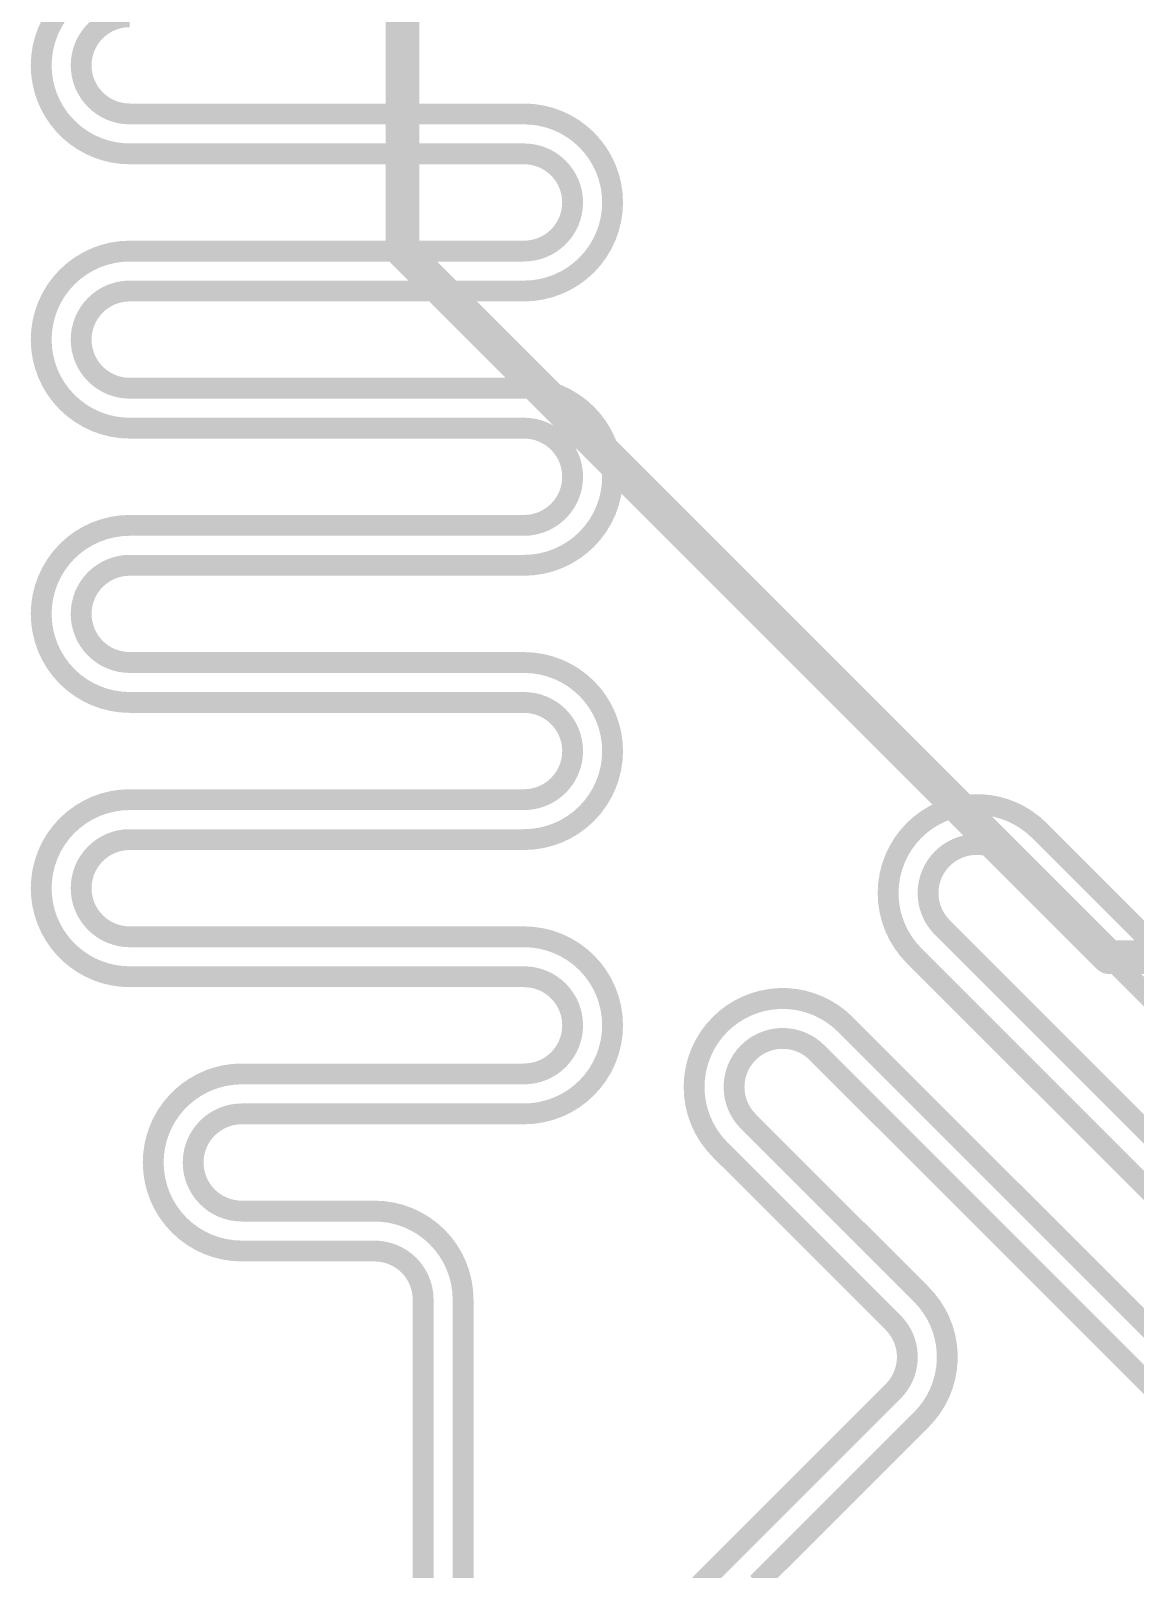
# Model space of a CAD drawing. Header units: inches. Extents: x -0.02 to 2.13, y -0.02 to 1.62.
# Drawn here: x 0.6177 to 0.9069, y 0.3847 to 0.7876 of the extents above; entities that cross this region are included whole.
import ezdxf

# ---------------------------------------------------------------- set-up
doc = ezdxf.new("R2010")
doc.units = ezdxf.units.IN
doc.header["$MEASUREMENT"] = 0
doc.layers.add('Bottom Layer', color=5, linetype='Continuous')
doc.layers.add('Top Layer', color=1, linetype='Continuous')

msp = doc.modelspace()

# ---------------------------------------------------------------- linework, layer by layer
at = {"layer": 'Bottom Layer'}
for points in [[(0.715, 0.73, 0.0088218, 0.0088218, 0), (0.715, 1.1354554, 0.0088218, 0.0088218, 0)], [(0.715, 0.73, 0.0088218, 0.0088218, 0), (0.9, 0.545, 0.0088218, 0.0088218, 0)], [(0.9, 0.545, 0.0088218, 0.0088218, 0), (1.38, 0.545, 0.0088218, 0.0088218, 0)]]:
    msp.add_lwpolyline(points, format="xyseb", dxfattribs=at)
for points in [[(0.7127946, 0.73, 0.0044109, 0.0044109, 1), (0.7172054, 0.73, 0.0044109, 0.0044109, 1)], [(0.7127946, 0.73, 0.0044109, 0.0044109, 1), (0.7172054, 0.73, 0.0044109, 0.0044109, 1)], [(0.8977946, 0.545, 0.0044109, 0.0044109, 1), (0.9022054, 0.545, 0.0044109, 0.0044109, 1)], [(0.8977946, 0.545, 0.0044109, 0.0044109, 1), (0.9022054, 0.545, 0.0044109, 0.0044109, 1)]]:
    msp.add_lwpolyline(points, format="xyseb", close=True, dxfattribs=at)
at = {"layer": 'Top Layer'}
for points in [[(0.6204416, 0.7785715, 0.0054592, 0.0054592, -0.4142135623730951), (0.6436303, 0.8017602, 0.0054592, 0.0054592, 0)], [(0.6309008, 0.7785715, 0.0054592, 0.0054592, -0.4142135623730951), (0.6436303, 0.791301, 0.0054592, 0.0054592, 0)], [(0.6204416, 0.7785714, 0.0054592, 0.0054592, 0), (0.6204416, 0.7785715, 0.0054592, 0.0054592, 0)], [(0.6436303, 0.7553827, 0.0054592, 0.0054592, -0.4142135623730951), (0.6204416, 0.7785714, 0.0054592, 0.0054592, 0)], [(0.6309008, 0.7785714, 0.0054592, 0.0054592, 0), (0.6309008, 0.7785715, 0.0054592, 0.0054592, 0)], [(0.6436303, 0.7658419, 0.0054592, 0.0054592, -0.4142135623730951), (0.6309008, 0.7785714, 0.0054592, 0.0054592, 0)], [(0.6436303, 0.7658419, 0.0054592, 0.0054592, 0), (0.7468487, 0.7658419, 0.0054592, 0.0054592, 0)], [(0.7468487, 0.7658419, 0.0054592, 0.0054592, -0.4142135623730951), (0.7700374, 0.7426532, 0.0054592, 0.0054592, 0)], [(0.6436303, 0.7553827, 0.0054592, 0.0054592, 0), (0.7468487, 0.7553827, 0.0054592, 0.0054592, 0)], [(0.7468487, 0.7553827, 0.0054592, 0.0054592, -0.4142135623730951), (0.7595782, 0.7426532, 0.0054592, 0.0054592, 0)], [(0.7595782, 0.7426531, 0.0054592, 0.0054592, -0.4142135623730951), (0.7468487, 0.7299236, 0.0054592, 0.0054592, 0)], [(0.7700374, 0.7426531, 0.0054592, 0.0054592, -0.4142135623730951), (0.7468487, 0.7194644, 0.0054592, 0.0054592, 0)], [(0.7595782, 0.7426531, 0.0054592, 0.0054592, 0), (0.7595782, 0.7426532, 0.0054592, 0.0054592, 0)], [(0.7700374, 0.7426531, 0.0054592, 0.0054592, 0), (0.7700374, 0.7426532, 0.0054592, 0.0054592, 0)], [(0.6204416, 0.7067349, 0.0054592, 0.0054592, -0.4142135623730951), (0.6436303, 0.7299236, 0.0054592, 0.0054592, 0)], [(0.6436303, 0.7299236, 0.0054592, 0.0054592, 0), (0.7468487, 0.7299236, 0.0054592, 0.0054592, 0)], [(0.6309008, 0.7067349, 0.0054592, 0.0054592, -0.4142135623730951), (0.6436303, 0.7194644, 0.0054592, 0.0054592, 0)], [(0.6436303, 0.7194644, 0.0054592, 0.0054592, 0), (0.7468487, 0.7194644, 0.0054592, 0.0054592, 0)], [(0.6204416, 0.7067348, 0.0054592, 0.0054592, 0), (0.6204416, 0.7067349, 0.0054592, 0.0054592, 0)], [(0.6436303, 0.6835461, 0.0054592, 0.0054592, -0.4142135623730951), (0.6204416, 0.7067348, 0.0054592, 0.0054592, 0)], [(0.6309008, 0.7067348, 0.0054592, 0.0054592, 0), (0.6309008, 0.7067349, 0.0054592, 0.0054592, 0)], [(0.6436303, 0.6940053, 0.0054592, 0.0054592, -0.4142135623730951), (0.6309008, 0.7067348, 0.0054592, 0.0054592, 0)], [(0.6436303, 0.6940053, 0.0054592, 0.0054592, 0), (0.7468487, 0.6940053, 0.0054592, 0.0054592, 0)], [(0.7468487, 0.6940053, 0.0054592, 0.0054592, -0.4142135623730951), (0.7700374, 0.6708166, 0.0054592, 0.0054592, 0)], [(0.6436303, 0.6835461, 0.0054592, 0.0054592, 0), (0.7468487, 0.6835461, 0.0054592, 0.0054592, 0)], [(0.7468487, 0.6835461, 0.0054592, 0.0054592, -0.4142135623730951), (0.7595782, 0.6708166, 0.0054592, 0.0054592, 0)], [(0.7595782, 0.6708165, 0.0054592, 0.0054592, -0.4142135623730951), (0.7468487, 0.658087, 0.0054592, 0.0054592, 0)], [(0.7700374, 0.6708165, 0.0054592, 0.0054592, -0.4142135623730951), (0.7468487, 0.6476278, 0.0054592, 0.0054592, 0)], [(0.7595782, 0.6708165, 0.0054592, 0.0054592, 0), (0.7595782, 0.6708166, 0.0054592, 0.0054592, 0)], [(0.7700374, 0.6708165, 0.0054592, 0.0054592, 0), (0.7700374, 0.6708166, 0.0054592, 0.0054592, 0)], [(0.6204416, 0.6348983, 0.0054592, 0.0054592, -0.4142135623730951), (0.6436303, 0.658087, 0.0054592, 0.0054592, 0)], [(0.6436303, 0.658087, 0.0054592, 0.0054592, 0), (0.7468487, 0.658087, 0.0054592, 0.0054592, 0)], [(0.6309008, 0.6348983, 0.0054592, 0.0054592, -0.4142135623730951), (0.6436303, 0.6476278, 0.0054592, 0.0054592, 0)], [(0.6436303, 0.6476278, 0.0054592, 0.0054592, 0), (0.7468487, 0.6476278, 0.0054592, 0.0054592, 0)], [(0.6204416, 0.6348982, 0.0054592, 0.0054592, 0), (0.6204416, 0.6348983, 0.0054592, 0.0054592, 0)], [(0.6436303, 0.6117095, 0.0054592, 0.0054592, -0.4142135623730951), (0.6204416, 0.6348982, 0.0054592, 0.0054592, 0)], [(0.6309008, 0.6348982, 0.0054592, 0.0054592, 0), (0.6309008, 0.6348983, 0.0054592, 0.0054592, 0)], [(0.6436303, 0.6221687, 0.0054592, 0.0054592, -0.4142135623730951), (0.6309008, 0.6348982, 0.0054592, 0.0054592, 0)], [(0.6436303, 0.6221687, 0.0054592, 0.0054592, 0), (0.7468487, 0.6221687, 0.0054592, 0.0054592, 0)], [(0.7468487, 0.6221687, 0.0054592, 0.0054592, -0.4142135623730951), (0.7700374, 0.59898, 0.0054592, 0.0054592, 0)], [(0.6436303, 0.6117095, 0.0054592, 0.0054592, 0), (0.7468487, 0.6117095, 0.0054592, 0.0054592, 0)], [(0.7468487, 0.6117095, 0.0054592, 0.0054592, -0.4142135623730951), (0.7595782, 0.59898, 0.0054592, 0.0054592, 0)], [(0.7595782, 0.5989799, 0.0054592, 0.0054592, -0.4142135623730951), (0.7468487, 0.5862504, 0.0054592, 0.0054592, 0)], [(0.7700374, 0.5989799, 0.0054592, 0.0054592, -0.4142135623730951), (0.7468487, 0.5757912, 0.0054592, 0.0054592, 0)], [(0.7595782, 0.5989799, 0.0054592, 0.0054592, 0), (0.7595782, 0.59898, 0.0054592, 0.0054592, 0)], [(0.7700374, 0.5989799, 0.0054592, 0.0054592, 0), (0.7700374, 0.59898, 0.0054592, 0.0054592, 0)], [(0.6204416, 0.5630617, 0.0054592, 0.0054592, -0.4142135623730951), (0.6436303, 0.5862504, 0.0054592, 0.0054592, 0)], [(0.6436303, 0.5862504, 0.0054592, 0.0054592, 0), (0.7468487, 0.5862504, 0.0054592, 0.0054592, 0)], [(0.8489691, 0.578182, 0.0054592, 0.0054592, -0.4142144555120556), (0.8817629, 0.5781821, 0.0054592, 0.0054592, 0)], [(0.8489691, 0.5453883, 0.0054592, 0.0054592, -0.4142108829595978), (0.848969, 0.5781819, 0.0054592, 0.0054592, 0)], [(0.848969, 0.5781819, 0.0054592, 0.0054592, 0), (0.8489691, 0.578182, 0.0054592, 0.0054592, 0)], [(0.8817628, 0.578182, 0.0054592, 0.0054592, 0), (0.996698, 0.4632468, 0.0054592, 0.0054592, 0)], [(0.6309008, 0.5630617, 0.0054592, 0.0054592, -0.4142135623730951), (0.6436303, 0.5757912, 0.0054592, 0.0054592, 0)], [(0.6436303, 0.5757912, 0.0054592, 0.0054592, 0), (0.7468487, 0.5757912, 0.0054592, 0.0054592, 0)], [(0.8563648, 0.5707863, 0.0054592, 0.0054592, -0.4142151893506884), (0.8743671, 0.5707863, 0.0054592, 0.0054592, 0)], [(0.8563649, 0.5527841, 0.0054592, 0.0054592, -0.4142086814515456), (0.8563647, 0.5707862, 0.0054592, 0.0054592, 0)], [(0.8563647, 0.5707862, 0.0054592, 0.0054592, 0), (0.8563648, 0.5707863, 0.0054592, 0.0054592, 0)], [(0.8743671, 0.5707863, 0.0054592, 0.0054592, 0), (0.9893023, 0.4558511, 0.0054592, 0.0054592, 0)], [(0.6204416, 0.5630616, 0.0054592, 0.0054592, 0), (0.6204416, 0.5630617, 0.0054592, 0.0054592, 0)], [(0.6436303, 0.5398729, 0.0054592, 0.0054592, -0.4142135623730951), (0.6204416, 0.5630616, 0.0054592, 0.0054592, 0)], [(0.6309008, 0.5630616, 0.0054592, 0.0054592, 0), (0.6309008, 0.5630617, 0.0054592, 0.0054592, 0)], [(0.6436303, 0.5503321, 0.0054592, 0.0054592, -0.4142135623730951), (0.6309008, 0.5630616, 0.0054592, 0.0054592, 0)], [(0.6436303, 0.5503321, 0.0054592, 0.0054592, 0), (0.7468487, 0.5503321, 0.0054592, 0.0054592, 0)], [(0.7468487, 0.5503321, 0.0054592, 0.0054592, -0.4142135623730951), (0.7700374, 0.5271434, 0.0054592, 0.0054592, 0)], [(0.8563647, 0.5527839, 0.0054592, 0.0054592, 0), (0.8563648, 0.552784, 0.0054592, 0.0054592, 0)], [(0.8563647, 0.5527839, 0.0054592, 0.0054592, 0), (0.9712999, 0.4378487, 0.0054592, 0.0054592, 0)], [(0.848969, 0.5453882, 0.0054592, 0.0054592, 0), (0.8489691, 0.5453883, 0.0054592, 0.0054592, 0)], [(0.848969, 0.5453882, 0.0054592, 0.0054592, 0), (0.9639042, 0.430453, 0.0054592, 0.0054592, 0)], [(0.6436303, 0.5398729, 0.0054592, 0.0054592, 0), (0.7468487, 0.5398729, 0.0054592, 0.0054592, 0)], [(0.7468487, 0.5398729, 0.0054592, 0.0054592, -0.4142135623730951), (0.7595782, 0.5271434, 0.0054592, 0.0054592, 0)], [(0.798173, 0.5273859, 0.0054592, 0.0054592, -0.4142144555120556), (0.8309668, 0.527386, 0.0054592, 0.0054592, 0)], [(0.7595782, 0.5271433, 0.0054592, 0.0054592, -0.4142135623730951), (0.7468487, 0.5144138, 0.0054592, 0.0054592, 0)], [(0.7700374, 0.5271433, 0.0054592, 0.0054592, -0.4142135623730951), (0.7468487, 0.5039546, 0.0054592, 0.0054592, 0)], [(0.7595782, 0.5271433, 0.0054592, 0.0054592, 0), (0.7595782, 0.5271434, 0.0054592, 0.0054592, 0)], [(0.7700374, 0.5271433, 0.0054592, 0.0054592, 0), (0.7700374, 0.5271434, 0.0054592, 0.0054592, 0)], [(0.798173, 0.4945922, 0.0054592, 0.0054592, -0.4142108829595978), (0.7981729, 0.5273858, 0.0054592, 0.0054592, 0)], [(0.7981729, 0.5273858, 0.0054592, 0.0054592, 0), (0.798173, 0.5273859, 0.0054592, 0.0054592, 0)], [(0.8309667, 0.5273859, 0.0054592, 0.0054592, 0), (0.9459019, 0.4124507, 0.0054592, 0.0054592, 0)], [(0.8055687, 0.5199902, 0.0054592, 0.0054592, -0.4142151893506884), (0.823571, 0.5199902, 0.0054592, 0.0054592, 0)], [(0.8055688, 0.501988, 0.0054592, 0.0054592, -0.4142086814515456), (0.8055686, 0.5199901, 0.0054592, 0.0054592, 0)], [(0.8055686, 0.5199901, 0.0054592, 0.0054592, 0), (0.8055687, 0.5199902, 0.0054592, 0.0054592, 0)], [(0.823571, 0.5199902, 0.0054592, 0.0054592, 0), (0.9385062, 0.405055, 0.0054592, 0.0054592, 0)], [(0.6497688, 0.4912251, 0.0054592, 0.0054592, -0.4142135623730951), (0.6729575, 0.5144138, 0.0054592, 0.0054592, 0)], [(0.6729575, 0.5144138, 0.0054592, 0.0054592, 0), (0.7468487, 0.5144138, 0.0054592, 0.0054592, 0)], [(0.660228, 0.4912251, 0.0054592, 0.0054592, -0.4142135623730951), (0.6729575, 0.5039546, 0.0054592, 0.0054592, 0)], [(0.6729575, 0.5039546, 0.0054592, 0.0054592, 0), (0.7468487, 0.5039546, 0.0054592, 0.0054592, 0)], [(0.8055686, 0.5019878, 0.0054592, 0.0054592, 0), (0.8055687, 0.5019879, 0.0054592, 0.0054592, 0)], [(0.8055686, 0.5019878, 0.0054592, 0.0054592, 0), (0.8508813, 0.4566751, 0.0054592, 0.0054592, 0)], [(0.7981729, 0.4945921, 0.0054592, 0.0054592, 0), (0.798173, 0.4945922, 0.0054592, 0.0054592, 0)], [(0.7981729, 0.4945921, 0.0054592, 0.0054592, 0), (0.8434856, 0.4492794, 0.0054592, 0.0054592, 0)], [(0.6497688, 0.491225, 0.0054592, 0.0054592, 0), (0.6497688, 0.4912251, 0.0054592, 0.0054592, 0)], [(0.6729575, 0.4680363, 0.0054592, 0.0054592, -0.4142135623730951), (0.6497688, 0.491225, 0.0054592, 0.0054592, 0)], [(0.660228, 0.491225, 0.0054592, 0.0054592, 0), (0.660228, 0.4912251, 0.0054592, 0.0054592, 0)], [(0.6729575, 0.4784955, 0.0054592, 0.0054592, -0.4142135623730951), (0.660228, 0.491225, 0.0054592, 0.0054592, 0)], [(0.6729575, 0.4784955, 0.0054592, 0.0054592, 0), (0.7077121, 0.4784955, 0.0054592, 0.0054592, 0)], [(0.7077121, 0.4784955, 0.0054592, 0.0054592, -0.4142135623730951), (0.7309008, 0.4553068, 0.0054592, 0.0054592, 0)], [(0.6729575, 0.4680363, 0.0054592, 0.0054592, 0), (0.7077121, 0.4680363, 0.0054592, 0.0054592, 0)], [(0.7077121, 0.4680363, 0.0054592, 0.0054592, -0.4142135623730951), (0.7204416, 0.4553068, 0.0054592, 0.0054592, 0)], [(0.8508814, 0.4566752, 0.0054592, 0.0054592, -0.4142144555120555), (0.8508813, 0.4238814, 0.0054592, 0.0054592, 0)], [(0.7204416, 0.4033181, 0.0054592, 0.0054592, 0), (0.7204416, 0.4553068, 0.0054592, 0.0054592, 0)], [(0.7309008, 0.4033181, 0.0054592, 0.0054592, 0), (0.7309008, 0.4553068, 0.0054592, 0.0054592, 0)], [(0.8434856, 0.4492794, 0.0054592, 0.0054592, -0.4142151893506882), (0.8434856, 0.4312771, 0.0054592, 0.0054592, 0)], [(0.8006043, 0.3883958, 0.0054592, 0.0054592, 0), (0.8434856, 0.4312771, 0.0054592, 0.0054592, 0)], [(0.8079999, 0.381, 0.0054592, 0.0054592, 0), (0.8508813, 0.4238814, 0.0054592, 0.0054592, 0)], [(0.7204416, 0.3957032, 0.0054592, 0.0054592, 0), (0.7204416, 0.4033181, 0.0054592, 0.0054592, 0)], [(0.7309008, 0.3957032, 0.0054592, 0.0054592, 0), (0.7309008, 0.4033181, 0.0054592, 0.0054592, 0)], [(0.7204416, 0.392, 0.0054592, 0.0054592, 0), (0.7204416, 0.3957032, 0.0054592, 0.0054592, 0)], [(0.7309008, 0.392, 0.0054592, 0.0054592, 0), (0.7309008, 0.3957032, 0.0054592, 0.0054592, 0)], [(0.7204416, 0.1931984, 0.0054592, 0.0054592, 0), (0.7204416, 0.392, 0.0054592, 0.0054592, 0)], [(0.7309008, 0.1931984, 0.0054592, 0.0054592, 0), (0.7309008, 0.392, 0.0054592, 0.0054592, 0)], [(0.7794966, 0.3672881, 0.0054592, 0.0054592, 0), (0.8006043, 0.3883958, 0.0054592, 0.0054592, 0)]]:
    msp.add_lwpolyline(points, format="xyseb", dxfattribs=at)
for points in [[(0.6190768, 0.7785715, 0.0027296, 0.0027296, 1), (0.6218064, 0.7785715, 0.0027296, 0.0027296, 1)], [(0.6190768, 0.7785715, 0.0027296, 0.0027296, 1), (0.6218064, 0.7785715, 0.0027296, 0.0027296, 1)], [(0.6190768, 0.7785714, 0.0027296, 0.0027296, 1), (0.6218064, 0.7785714, 0.0027296, 0.0027296, 1)], [(0.6190768, 0.7785714, 0.0027296, 0.0027296, 1), (0.6218064, 0.7785714, 0.0027296, 0.0027296, 1)], [(0.629536, 0.7785715, 0.0027296, 0.0027296, 1), (0.6322656, 0.7785715, 0.0027296, 0.0027296, 1)], [(0.629536, 0.7785715, 0.0027296, 0.0027296, 1), (0.6322656, 0.7785715, 0.0027296, 0.0027296, 1)], [(0.629536, 0.7785714, 0.0027296, 0.0027296, 1), (0.6322656, 0.7785714, 0.0027296, 0.0027296, 1)], [(0.629536, 0.7785714, 0.0027296, 0.0027296, 1), (0.6322656, 0.7785714, 0.0027296, 0.0027296, 1)], [(0.6422655, 0.7658419, 0.0027296, 0.0027296, 1), (0.6449951, 0.7658419, 0.0027296, 0.0027296, 1)], [(0.6422655, 0.7658419, 0.0027296, 0.0027296, 1), (0.6449951, 0.7658419, 0.0027296, 0.0027296, 1)], [(0.7454839, 0.7658419, 0.0027296, 0.0027296, 1), (0.7482135, 0.7658419, 0.0027296, 0.0027296, 1)], [(0.7454839, 0.7658419, 0.0027296, 0.0027296, 1), (0.7482135, 0.7658419, 0.0027296, 0.0027296, 1)], [(0.6422655, 0.7553827, 0.0027296, 0.0027296, 1), (0.6449951, 0.7553827, 0.0027296, 0.0027296, 1)], [(0.6422655, 0.7553827, 0.0027296, 0.0027296, 1), (0.6449951, 0.7553827, 0.0027296, 0.0027296, 1)], [(0.7454839, 0.7553827, 0.0027296, 0.0027296, 1), (0.7482135, 0.7553827, 0.0027296, 0.0027296, 1)], [(0.7454839, 0.7553827, 0.0027296, 0.0027296, 1), (0.7482135, 0.7553827, 0.0027296, 0.0027296, 1)], [(0.7582134, 0.7426532, 0.0027296, 0.0027296, 1), (0.760943, 0.7426532, 0.0027296, 0.0027296, 1)], [(0.7582134, 0.7426532, 0.0027296, 0.0027296, 1), (0.760943, 0.7426532, 0.0027296, 0.0027296, 1)], [(0.7582134, 0.7426531, 0.0027296, 0.0027296, 1), (0.760943, 0.7426531, 0.0027296, 0.0027296, 1)], [(0.7582134, 0.7426531, 0.0027296, 0.0027296, 1), (0.760943, 0.7426531, 0.0027296, 0.0027296, 1)], [(0.7686726, 0.7426532, 0.0027296, 0.0027296, 1), (0.7714022, 0.7426532, 0.0027296, 0.0027296, 1)], [(0.7686726, 0.7426532, 0.0027296, 0.0027296, 1), (0.7714022, 0.7426532, 0.0027296, 0.0027296, 1)], [(0.7686726, 0.7426531, 0.0027296, 0.0027296, 1), (0.7714022, 0.7426531, 0.0027296, 0.0027296, 1)], [(0.7686726, 0.7426531, 0.0027296, 0.0027296, 1), (0.7714022, 0.7426531, 0.0027296, 0.0027296, 1)], [(0.6422655, 0.7299236, 0.0027296, 0.0027296, 1), (0.6449951, 0.7299236, 0.0027296, 0.0027296, 1)], [(0.6422655, 0.7299236, 0.0027296, 0.0027296, 1), (0.6449951, 0.7299236, 0.0027296, 0.0027296, 1)], [(0.7454839, 0.7299236, 0.0027296, 0.0027296, 1), (0.7482135, 0.7299236, 0.0027296, 0.0027296, 1)], [(0.7454839, 0.7299236, 0.0027296, 0.0027296, 1), (0.7482135, 0.7299236, 0.0027296, 0.0027296, 1)], [(0.6422655, 0.7194644, 0.0027296, 0.0027296, 1), (0.6449951, 0.7194644, 0.0027296, 0.0027296, 1)], [(0.6422655, 0.7194644, 0.0027296, 0.0027296, 1), (0.6449951, 0.7194644, 0.0027296, 0.0027296, 1)], [(0.7454839, 0.7194644, 0.0027296, 0.0027296, 1), (0.7482135, 0.7194644, 0.0027296, 0.0027296, 1)], [(0.7454839, 0.7194644, 0.0027296, 0.0027296, 1), (0.7482135, 0.7194644, 0.0027296, 0.0027296, 1)], [(0.6190768, 0.7067349, 0.0027296, 0.0027296, 1), (0.6218064, 0.7067349, 0.0027296, 0.0027296, 1)], [(0.6190768, 0.7067349, 0.0027296, 0.0027296, 1), (0.6218064, 0.7067349, 0.0027296, 0.0027296, 1)], [(0.6190768, 0.7067348, 0.0027296, 0.0027296, 1), (0.6218064, 0.7067348, 0.0027296, 0.0027296, 1)], [(0.6190768, 0.7067348, 0.0027296, 0.0027296, 1), (0.6218064, 0.7067348, 0.0027296, 0.0027296, 1)], [(0.629536, 0.7067349, 0.0027296, 0.0027296, 1), (0.6322656, 0.7067349, 0.0027296, 0.0027296, 1)], [(0.629536, 0.7067349, 0.0027296, 0.0027296, 1), (0.6322656, 0.7067349, 0.0027296, 0.0027296, 1)], [(0.629536, 0.7067348, 0.0027296, 0.0027296, 1), (0.6322656, 0.7067348, 0.0027296, 0.0027296, 1)], [(0.629536, 0.7067348, 0.0027296, 0.0027296, 1), (0.6322656, 0.7067348, 0.0027296, 0.0027296, 1)], [(0.6422655, 0.6940053, 0.0027296, 0.0027296, 1), (0.6449951, 0.6940053, 0.0027296, 0.0027296, 1)], [(0.6422655, 0.6940053, 0.0027296, 0.0027296, 1), (0.6449951, 0.6940053, 0.0027296, 0.0027296, 1)], [(0.7454839, 0.6940053, 0.0027296, 0.0027296, 1), (0.7482135, 0.6940053, 0.0027296, 0.0027296, 1)], [(0.7454839, 0.6940053, 0.0027296, 0.0027296, 1), (0.7482135, 0.6940053, 0.0027296, 0.0027296, 1)], [(0.6422655, 0.6835461, 0.0027296, 0.0027296, 1), (0.6449951, 0.6835461, 0.0027296, 0.0027296, 1)], [(0.6422655, 0.6835461, 0.0027296, 0.0027296, 1), (0.6449951, 0.6835461, 0.0027296, 0.0027296, 1)], [(0.7454839, 0.6835461, 0.0027296, 0.0027296, 1), (0.7482135, 0.6835461, 0.0027296, 0.0027296, 1)], [(0.7454839, 0.6835461, 0.0027296, 0.0027296, 1), (0.7482135, 0.6835461, 0.0027296, 0.0027296, 1)], [(0.7582134, 0.6708166, 0.0027296, 0.0027296, 1), (0.760943, 0.6708166, 0.0027296, 0.0027296, 1)], [(0.7582134, 0.6708166, 0.0027296, 0.0027296, 1), (0.760943, 0.6708166, 0.0027296, 0.0027296, 1)], [(0.7582134, 0.6708165, 0.0027296, 0.0027296, 1), (0.760943, 0.6708165, 0.0027296, 0.0027296, 1)], [(0.7582134, 0.6708165, 0.0027296, 0.0027296, 1), (0.760943, 0.6708165, 0.0027296, 0.0027296, 1)], [(0.7686726, 0.6708166, 0.0027296, 0.0027296, 1), (0.7714022, 0.6708166, 0.0027296, 0.0027296, 1)], [(0.7686726, 0.6708166, 0.0027296, 0.0027296, 1), (0.7714022, 0.6708166, 0.0027296, 0.0027296, 1)], [(0.7686726, 0.6708165, 0.0027296, 0.0027296, 1), (0.7714022, 0.6708165, 0.0027296, 0.0027296, 1)], [(0.7686726, 0.6708165, 0.0027296, 0.0027296, 1), (0.7714022, 0.6708165, 0.0027296, 0.0027296, 1)], [(0.6422655, 0.658087, 0.0027296, 0.0027296, 1), (0.6449951, 0.658087, 0.0027296, 0.0027296, 1)], [(0.6422655, 0.658087, 0.0027296, 0.0027296, 1), (0.6449951, 0.658087, 0.0027296, 0.0027296, 1)], [(0.7454839, 0.658087, 0.0027296, 0.0027296, 1), (0.7482135, 0.658087, 0.0027296, 0.0027296, 1)], [(0.7454839, 0.658087, 0.0027296, 0.0027296, 1), (0.7482135, 0.658087, 0.0027296, 0.0027296, 1)], [(0.6422655, 0.6476278, 0.0027296, 0.0027296, 1), (0.6449951, 0.6476278, 0.0027296, 0.0027296, 1)], [(0.6422655, 0.6476278, 0.0027296, 0.0027296, 1), (0.6449951, 0.6476278, 0.0027296, 0.0027296, 1)], [(0.7454839, 0.6476278, 0.0027296, 0.0027296, 1), (0.7482135, 0.6476278, 0.0027296, 0.0027296, 1)], [(0.7454839, 0.6476278, 0.0027296, 0.0027296, 1), (0.7482135, 0.6476278, 0.0027296, 0.0027296, 1)], [(0.6190768, 0.6348983, 0.0027296, 0.0027296, 1), (0.6218064, 0.6348983, 0.0027296, 0.0027296, 1)], [(0.6190768, 0.6348983, 0.0027296, 0.0027296, 1), (0.6218064, 0.6348983, 0.0027296, 0.0027296, 1)], [(0.6190768, 0.6348982, 0.0027296, 0.0027296, 1), (0.6218064, 0.6348982, 0.0027296, 0.0027296, 1)], [(0.6190768, 0.6348982, 0.0027296, 0.0027296, 1), (0.6218064, 0.6348982, 0.0027296, 0.0027296, 1)], [(0.629536, 0.6348983, 0.0027296, 0.0027296, 1), (0.6322656, 0.6348983, 0.0027296, 0.0027296, 1)], [(0.629536, 0.6348983, 0.0027296, 0.0027296, 1), (0.6322656, 0.6348983, 0.0027296, 0.0027296, 1)], [(0.629536, 0.6348982, 0.0027296, 0.0027296, 1), (0.6322656, 0.6348982, 0.0027296, 0.0027296, 1)], [(0.629536, 0.6348982, 0.0027296, 0.0027296, 1), (0.6322656, 0.6348982, 0.0027296, 0.0027296, 1)], [(0.6422655, 0.6221687, 0.0027296, 0.0027296, 1), (0.6449951, 0.6221687, 0.0027296, 0.0027296, 1)], [(0.6422655, 0.6221687, 0.0027296, 0.0027296, 1), (0.6449951, 0.6221687, 0.0027296, 0.0027296, 1)], [(0.7454839, 0.6221687, 0.0027296, 0.0027296, 1), (0.7482135, 0.6221687, 0.0027296, 0.0027296, 1)], [(0.7454839, 0.6221687, 0.0027296, 0.0027296, 1), (0.7482135, 0.6221687, 0.0027296, 0.0027296, 1)], [(0.6422655, 0.6117095, 0.0027296, 0.0027296, 1), (0.6449951, 0.6117095, 0.0027296, 0.0027296, 1)], [(0.6422655, 0.6117095, 0.0027296, 0.0027296, 1), (0.6449951, 0.6117095, 0.0027296, 0.0027296, 1)], [(0.7454839, 0.6117095, 0.0027296, 0.0027296, 1), (0.7482135, 0.6117095, 0.0027296, 0.0027296, 1)], [(0.7454839, 0.6117095, 0.0027296, 0.0027296, 1), (0.7482135, 0.6117095, 0.0027296, 0.0027296, 1)], [(0.7582134, 0.59898, 0.0027296, 0.0027296, 1), (0.760943, 0.59898, 0.0027296, 0.0027296, 1)], [(0.7582134, 0.59898, 0.0027296, 0.0027296, 1), (0.760943, 0.59898, 0.0027296, 0.0027296, 1)], [(0.7582134, 0.5989799, 0.0027296, 0.0027296, 1), (0.760943, 0.5989799, 0.0027296, 0.0027296, 1)], [(0.7582134, 0.5989799, 0.0027296, 0.0027296, 1), (0.760943, 0.5989799, 0.0027296, 0.0027296, 1)], [(0.7686726, 0.59898, 0.0027296, 0.0027296, 1), (0.7714022, 0.59898, 0.0027296, 0.0027296, 1)], [(0.7686726, 0.59898, 0.0027296, 0.0027296, 1), (0.7714022, 0.59898, 0.0027296, 0.0027296, 1)], [(0.7686726, 0.5989799, 0.0027296, 0.0027296, 1), (0.7714022, 0.5989799, 0.0027296, 0.0027296, 1)], [(0.7686726, 0.5989799, 0.0027296, 0.0027296, 1), (0.7714022, 0.5989799, 0.0027296, 0.0027296, 1)], [(0.6422655, 0.5862504, 0.0027296, 0.0027296, 1), (0.6449951, 0.5862504, 0.0027296, 0.0027296, 1)], [(0.6422655, 0.5862504, 0.0027296, 0.0027296, 1), (0.6449951, 0.5862504, 0.0027296, 0.0027296, 1)], [(0.7454839, 0.5862504, 0.0027296, 0.0027296, 1), (0.7482135, 0.5862504, 0.0027296, 0.0027296, 1)], [(0.7454839, 0.5862504, 0.0027296, 0.0027296, 1), (0.7482135, 0.5862504, 0.0027296, 0.0027296, 1)], [(0.8476042, 0.5781819, 0.0027296, 0.0027296, 1), (0.8503338, 0.5781819, 0.0027296, 0.0027296, 1)], [(0.8476042, 0.5781819, 0.0027296, 0.0027296, 1), (0.8503338, 0.5781819, 0.0027296, 0.0027296, 1)], [(0.8476043, 0.578182, 0.0027296, 0.0027296, 1), (0.8503339, 0.578182, 0.0027296, 0.0027296, 1)], [(0.8476043, 0.578182, 0.0027296, 0.0027296, 1), (0.8503339, 0.578182, 0.0027296, 0.0027296, 1)], [(0.880398, 0.578182, 0.0027296, 0.0027296, 1), (0.8831276, 0.578182, 0.0027296, 0.0027296, 1)], [(0.8803981, 0.5781821, 0.0027296, 0.0027296, 1), (0.8831277, 0.5781821, 0.0027296, 0.0027296, 1)], [(0.6422655, 0.5757912, 0.0027296, 0.0027296, 1), (0.6449951, 0.5757912, 0.0027296, 0.0027296, 1)], [(0.6422655, 0.5757912, 0.0027296, 0.0027296, 1), (0.6449951, 0.5757912, 0.0027296, 0.0027296, 1)], [(0.7454839, 0.5757912, 0.0027296, 0.0027296, 1), (0.7482135, 0.5757912, 0.0027296, 0.0027296, 1)], [(0.7454839, 0.5757912, 0.0027296, 0.0027296, 1), (0.7482135, 0.5757912, 0.0027296, 0.0027296, 1)], [(0.8549999, 0.5707862, 0.0027296, 0.0027296, 1), (0.8577295, 0.5707862, 0.0027296, 0.0027296, 1)], [(0.8549999, 0.5707862, 0.0027296, 0.0027296, 1), (0.8577295, 0.5707862, 0.0027296, 0.0027296, 1)], [(0.855, 0.5707863, 0.0027296, 0.0027296, 1), (0.8577296, 0.5707863, 0.0027296, 0.0027296, 1)], [(0.855, 0.5707863, 0.0027296, 0.0027296, 1), (0.8577296, 0.5707863, 0.0027296, 0.0027296, 1)], [(0.8730023, 0.5707863, 0.0027296, 0.0027296, 1), (0.8757319, 0.5707863, 0.0027296, 0.0027296, 1)], [(0.8730023, 0.5707863, 0.0027296, 0.0027296, 1), (0.8757319, 0.5707863, 0.0027296, 0.0027296, 1)], [(0.6190768, 0.5630617, 0.0027296, 0.0027296, 1), (0.6218064, 0.5630617, 0.0027296, 0.0027296, 1)], [(0.6190768, 0.5630617, 0.0027296, 0.0027296, 1), (0.6218064, 0.5630617, 0.0027296, 0.0027296, 1)], [(0.6190768, 0.5630616, 0.0027296, 0.0027296, 1), (0.6218064, 0.5630616, 0.0027296, 0.0027296, 1)], [(0.6190768, 0.5630616, 0.0027296, 0.0027296, 1), (0.6218064, 0.5630616, 0.0027296, 0.0027296, 1)], [(0.629536, 0.5630617, 0.0027296, 0.0027296, 1), (0.6322656, 0.5630617, 0.0027296, 0.0027296, 1)], [(0.629536, 0.5630617, 0.0027296, 0.0027296, 1), (0.6322656, 0.5630617, 0.0027296, 0.0027296, 1)], [(0.629536, 0.5630616, 0.0027296, 0.0027296, 1), (0.6322656, 0.5630616, 0.0027296, 0.0027296, 1)], [(0.629536, 0.5630616, 0.0027296, 0.0027296, 1), (0.6322656, 0.5630616, 0.0027296, 0.0027296, 1)], [(0.6422655, 0.5503321, 0.0027296, 0.0027296, 1), (0.6449951, 0.5503321, 0.0027296, 0.0027296, 1)], [(0.6422655, 0.5503321, 0.0027296, 0.0027296, 1), (0.6449951, 0.5503321, 0.0027296, 0.0027296, 1)], [(0.7454839, 0.5503321, 0.0027296, 0.0027296, 1), (0.7482135, 0.5503321, 0.0027296, 0.0027296, 1)], [(0.7454839, 0.5503321, 0.0027296, 0.0027296, 1), (0.7482135, 0.5503321, 0.0027296, 0.0027296, 1)], [(0.8549999, 0.5527839, 0.0027296, 0.0027296, 1), (0.8577295, 0.5527839, 0.0027296, 0.0027296, 1)], [(0.8549999, 0.5527839, 0.0027296, 0.0027296, 1), (0.8577295, 0.5527839, 0.0027296, 0.0027296, 1)], [(0.855, 0.552784, 0.0027296, 0.0027296, 1), (0.8577296, 0.552784, 0.0027296, 0.0027296, 1)], [(0.8550001, 0.5527841, 0.0027296, 0.0027296, 1), (0.8577297, 0.5527841, 0.0027296, 0.0027296, 1)], [(0.8476042, 0.5453882, 0.0027296, 0.0027296, 1), (0.8503338, 0.5453882, 0.0027296, 0.0027296, 1)], [(0.8476042, 0.5453882, 0.0027296, 0.0027296, 1), (0.8503338, 0.5453882, 0.0027296, 0.0027296, 1)], [(0.8476043, 0.5453883, 0.0027296, 0.0027296, 1), (0.8503339, 0.5453883, 0.0027296, 0.0027296, 1)], [(0.8476043, 0.5453883, 0.0027296, 0.0027296, 1), (0.8503339, 0.5453883, 0.0027296, 0.0027296, 1)], [(0.6422655, 0.5398729, 0.0027296, 0.0027296, 1), (0.6449951, 0.5398729, 0.0027296, 0.0027296, 1)], [(0.6422655, 0.5398729, 0.0027296, 0.0027296, 1), (0.6449951, 0.5398729, 0.0027296, 0.0027296, 1)], [(0.7454839, 0.5398729, 0.0027296, 0.0027296, 1), (0.7482135, 0.5398729, 0.0027296, 0.0027296, 1)], [(0.7454839, 0.5398729, 0.0027296, 0.0027296, 1), (0.7482135, 0.5398729, 0.0027296, 0.0027296, 1)], [(0.7582134, 0.5271434, 0.0027296, 0.0027296, 1), (0.760943, 0.5271434, 0.0027296, 0.0027296, 1)], [(0.7582134, 0.5271434, 0.0027296, 0.0027296, 1), (0.760943, 0.5271434, 0.0027296, 0.0027296, 1)], [(0.7582134, 0.5271433, 0.0027296, 0.0027296, 1), (0.760943, 0.5271433, 0.0027296, 0.0027296, 1)], [(0.7582134, 0.5271433, 0.0027296, 0.0027296, 1), (0.760943, 0.5271433, 0.0027296, 0.0027296, 1)], [(0.7686726, 0.5271434, 0.0027296, 0.0027296, 1), (0.7714022, 0.5271434, 0.0027296, 0.0027296, 1)], [(0.7686726, 0.5271434, 0.0027296, 0.0027296, 1), (0.7714022, 0.5271434, 0.0027296, 0.0027296, 1)], [(0.7686726, 0.5271433, 0.0027296, 0.0027296, 1), (0.7714022, 0.5271433, 0.0027296, 0.0027296, 1)], [(0.7686726, 0.5271433, 0.0027296, 0.0027296, 1), (0.7714022, 0.5271433, 0.0027296, 0.0027296, 1)], [(0.7968081, 0.5273858, 0.0027296, 0.0027296, 1), (0.7995377, 0.5273858, 0.0027296, 0.0027296, 1)], [(0.7968081, 0.5273858, 0.0027296, 0.0027296, 1), (0.7995377, 0.5273858, 0.0027296, 0.0027296, 1)], [(0.7968082, 0.5273859, 0.0027296, 0.0027296, 1), (0.7995378, 0.5273859, 0.0027296, 0.0027296, 1)], [(0.7968082, 0.5273859, 0.0027296, 0.0027296, 1), (0.7995378, 0.5273859, 0.0027296, 0.0027296, 1)], [(0.8296019, 0.5273859, 0.0027296, 0.0027296, 1), (0.8323315, 0.5273859, 0.0027296, 0.0027296, 1)], [(0.829602, 0.527386, 0.0027296, 0.0027296, 1), (0.8323316, 0.527386, 0.0027296, 0.0027296, 1)], [(0.8042038, 0.5199901, 0.0027296, 0.0027296, 1), (0.8069334, 0.5199901, 0.0027296, 0.0027296, 1)], [(0.8042038, 0.5199901, 0.0027296, 0.0027296, 1), (0.8069334, 0.5199901, 0.0027296, 0.0027296, 1)], [(0.8042039, 0.5199902, 0.0027296, 0.0027296, 1), (0.8069335, 0.5199902, 0.0027296, 0.0027296, 1)], [(0.8042039, 0.5199902, 0.0027296, 0.0027296, 1), (0.8069335, 0.5199902, 0.0027296, 0.0027296, 1)], [(0.8222062, 0.5199902, 0.0027296, 0.0027296, 1), (0.8249358, 0.5199902, 0.0027296, 0.0027296, 1)], [(0.8222062, 0.5199902, 0.0027296, 0.0027296, 1), (0.8249358, 0.5199902, 0.0027296, 0.0027296, 1)], [(0.6715927, 0.5144138, 0.0027296, 0.0027296, 1), (0.6743223, 0.5144138, 0.0027296, 0.0027296, 1)], [(0.6715927, 0.5144138, 0.0027296, 0.0027296, 1), (0.6743223, 0.5144138, 0.0027296, 0.0027296, 1)], [(0.7454839, 0.5144138, 0.0027296, 0.0027296, 1), (0.7482135, 0.5144138, 0.0027296, 0.0027296, 1)], [(0.7454839, 0.5144138, 0.0027296, 0.0027296, 1), (0.7482135, 0.5144138, 0.0027296, 0.0027296, 1)], [(0.6715927, 0.5039546, 0.0027296, 0.0027296, 1), (0.6743223, 0.5039546, 0.0027296, 0.0027296, 1)], [(0.6715927, 0.5039546, 0.0027296, 0.0027296, 1), (0.6743223, 0.5039546, 0.0027296, 0.0027296, 1)], [(0.7454839, 0.5039546, 0.0027296, 0.0027296, 1), (0.7482135, 0.5039546, 0.0027296, 0.0027296, 1)], [(0.7454839, 0.5039546, 0.0027296, 0.0027296, 1), (0.7482135, 0.5039546, 0.0027296, 0.0027296, 1)], [(0.8042038, 0.5019878, 0.0027296, 0.0027296, 1), (0.8069334, 0.5019878, 0.0027296, 0.0027296, 1)], [(0.8042038, 0.5019878, 0.0027296, 0.0027296, 1), (0.8069334, 0.5019878, 0.0027296, 0.0027296, 1)], [(0.8042039, 0.5019879, 0.0027296, 0.0027296, 1), (0.8069335, 0.5019879, 0.0027296, 0.0027296, 1)], [(0.804204, 0.501988, 0.0027296, 0.0027296, 1), (0.8069336, 0.501988, 0.0027296, 0.0027296, 1)], [(0.7968081, 0.4945921, 0.0027296, 0.0027296, 1), (0.7995377, 0.4945921, 0.0027296, 0.0027296, 1)], [(0.7968081, 0.4945921, 0.0027296, 0.0027296, 1), (0.7995377, 0.4945921, 0.0027296, 0.0027296, 1)], [(0.7968082, 0.4945922, 0.0027296, 0.0027296, 1), (0.7995378, 0.4945922, 0.0027296, 0.0027296, 1)], [(0.7968082, 0.4945922, 0.0027296, 0.0027296, 1), (0.7995378, 0.4945922, 0.0027296, 0.0027296, 1)], [(0.648404, 0.4912251, 0.0027296, 0.0027296, 1), (0.6511336, 0.4912251, 0.0027296, 0.0027296, 1)], [(0.648404, 0.4912251, 0.0027296, 0.0027296, 1), (0.6511336, 0.4912251, 0.0027296, 0.0027296, 1)], [(0.648404, 0.491225, 0.0027296, 0.0027296, 1), (0.6511336, 0.491225, 0.0027296, 0.0027296, 1)], [(0.648404, 0.491225, 0.0027296, 0.0027296, 1), (0.6511336, 0.491225, 0.0027296, 0.0027296, 1)], [(0.6588632, 0.4912251, 0.0027296, 0.0027296, 1), (0.6615928, 0.4912251, 0.0027296, 0.0027296, 1)], [(0.6588632, 0.4912251, 0.0027296, 0.0027296, 1), (0.6615928, 0.4912251, 0.0027296, 0.0027296, 1)], [(0.6588632, 0.491225, 0.0027296, 0.0027296, 1), (0.6615928, 0.491225, 0.0027296, 0.0027296, 1)], [(0.6588632, 0.491225, 0.0027296, 0.0027296, 1), (0.6615928, 0.491225, 0.0027296, 0.0027296, 1)], [(0.6715927, 0.4784955, 0.0027296, 0.0027296, 1), (0.6743223, 0.4784955, 0.0027296, 0.0027296, 1)], [(0.6715927, 0.4784955, 0.0027296, 0.0027296, 1), (0.6743223, 0.4784955, 0.0027296, 0.0027296, 1)], [(0.7063473, 0.4784955, 0.0027296, 0.0027296, 1), (0.7090769, 0.4784955, 0.0027296, 0.0027296, 1)], [(0.7063473, 0.4784955, 0.0027296, 0.0027296, 1), (0.7090769, 0.4784955, 0.0027296, 0.0027296, 1)], [(0.6715927, 0.4680363, 0.0027296, 0.0027296, 1), (0.6743223, 0.4680363, 0.0027296, 0.0027296, 1)], [(0.6715927, 0.4680363, 0.0027296, 0.0027296, 1), (0.6743223, 0.4680363, 0.0027296, 0.0027296, 1)], [(0.7063473, 0.4680363, 0.0027296, 0.0027296, 1), (0.7090769, 0.4680363, 0.0027296, 0.0027296, 1)], [(0.7063473, 0.4680363, 0.0027296, 0.0027296, 1), (0.7090769, 0.4680363, 0.0027296, 0.0027296, 1)], [(0.8495165, 0.4566751, 0.0027296, 0.0027296, 1), (0.8522461, 0.4566751, 0.0027296, 0.0027296, 1)], [(0.8495166, 0.4566752, 0.0027296, 0.0027296, 1), (0.8522462, 0.4566752, 0.0027296, 0.0027296, 1)], [(0.7190768, 0.4553068, 0.0027296, 0.0027296, 1), (0.7218064, 0.4553068, 0.0027296, 0.0027296, 1)], [(0.7190768, 0.4553068, 0.0027296, 0.0027296, 1), (0.7218064, 0.4553068, 0.0027296, 0.0027296, 1)], [(0.729536, 0.4553068, 0.0027296, 0.0027296, 1), (0.7322656, 0.4553068, 0.0027296, 0.0027296, 1)], [(0.729536, 0.4553068, 0.0027296, 0.0027296, 1), (0.7322656, 0.4553068, 0.0027296, 0.0027296, 1)], [(0.8421208, 0.4492794, 0.0027296, 0.0027296, 1), (0.8448504, 0.4492794, 0.0027296, 0.0027296, 1)], [(0.8421208, 0.4492794, 0.0027296, 0.0027296, 1), (0.8448504, 0.4492794, 0.0027296, 0.0027296, 1)], [(0.8421208, 0.4312771, 0.0027296, 0.0027296, 1), (0.8448504, 0.4312771, 0.0027296, 0.0027296, 1)], [(0.8421208, 0.4312771, 0.0027296, 0.0027296, 1), (0.8448504, 0.4312771, 0.0027296, 0.0027296, 1)], [(0.8495165, 0.4238814, 0.0027296, 0.0027296, 1), (0.8522461, 0.4238814, 0.0027296, 0.0027296, 1)], [(0.8495165, 0.4238814, 0.0027296, 0.0027296, 1), (0.8522461, 0.4238814, 0.0027296, 0.0027296, 1)], [(0.7190768, 0.4033181, 0.0027296, 0.0027296, 1), (0.7218064, 0.4033181, 0.0027296, 0.0027296, 1)], [(0.7190768, 0.4033181, 0.0027296, 0.0027296, 1), (0.7218064, 0.4033181, 0.0027296, 0.0027296, 1)], [(0.729536, 0.4033181, 0.0027296, 0.0027296, 1), (0.7322656, 0.4033181, 0.0027296, 0.0027296, 1)], [(0.729536, 0.4033181, 0.0027296, 0.0027296, 1), (0.7322656, 0.4033181, 0.0027296, 0.0027296, 1)], [(0.7190768, 0.3957032, 0.0027296, 0.0027296, 1), (0.7218064, 0.3957032, 0.0027296, 0.0027296, 1)], [(0.7190768, 0.3957032, 0.0027296, 0.0027296, 1), (0.7218064, 0.3957032, 0.0027296, 0.0027296, 1)], [(0.729536, 0.3957032, 0.0027296, 0.0027296, 1), (0.7322656, 0.3957032, 0.0027296, 0.0027296, 1)], [(0.729536, 0.3957032, 0.0027296, 0.0027296, 1), (0.7322656, 0.3957032, 0.0027296, 0.0027296, 1)], [(0.7190768, 0.392, 0.0027296, 0.0027296, 1), (0.7218064, 0.392, 0.0027296, 0.0027296, 1)], [(0.7190768, 0.392, 0.0027296, 0.0027296, 1), (0.7218064, 0.392, 0.0027296, 0.0027296, 1)], [(0.729536, 0.392, 0.0027296, 0.0027296, 1), (0.7322656, 0.392, 0.0027296, 0.0027296, 1)], [(0.729536, 0.392, 0.0027296, 0.0027296, 1), (0.7322656, 0.392, 0.0027296, 0.0027296, 1)], [(0.7992395, 0.3883958, 0.0027296, 0.0027296, 1), (0.8019691, 0.3883958, 0.0027296, 0.0027296, 1)], [(0.7992395, 0.3883958, 0.0027296, 0.0027296, 1), (0.8019691, 0.3883958, 0.0027296, 0.0027296, 1)]]:
    msp.add_lwpolyline(points, format="xyseb", close=True, dxfattribs=at)

doc.saveas('drawing.dxf')
